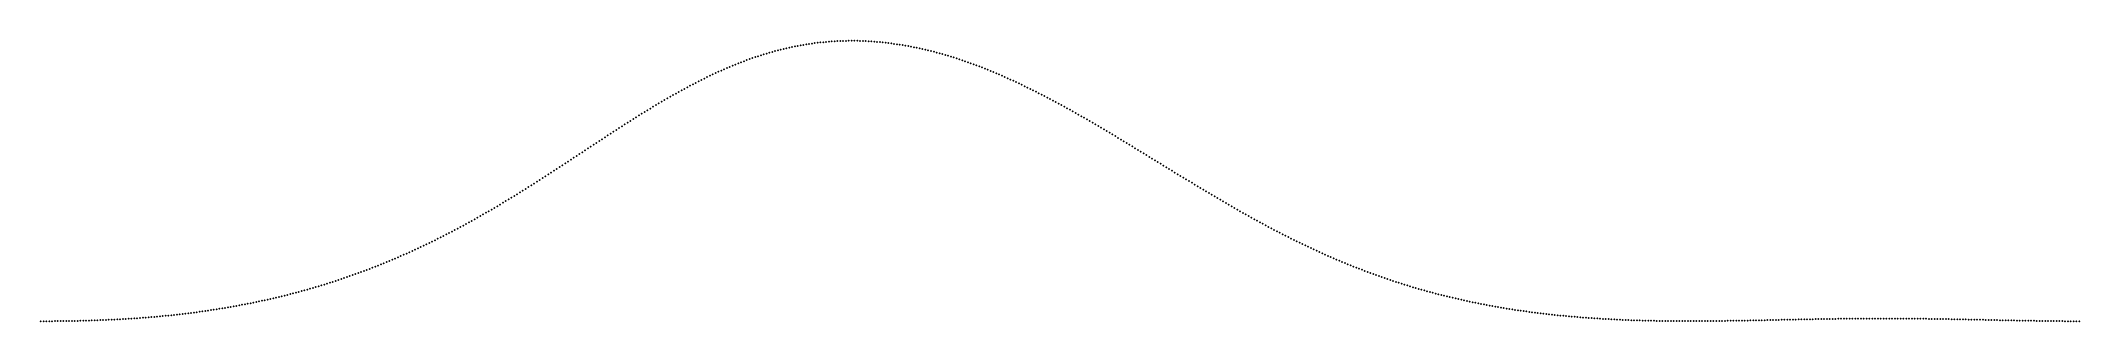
# Model space of a CAD drawing. Header units: metres. Extents: x 0 to 360, y 0 to 49.
import ezdxf

# ---------------------------------------------------------------- set-up
doc = ezdxf.new("R2010")
doc.units = ezdxf.units.M

msp = doc.modelspace()

# ---------------------------------------------------------------- linework, layer by layer
for p in [(126.5, 46.7416), (127, 46.9042), (127.5, 47.0616), (128, 47.2138), (128.5, 47.3613), (129, 47.5039), (129.5, 47.6413), (130, 47.7737), (130.5, 47.9013), (131, 48.0241), (131.5, 48.1417), (132, 48.2545), (132.5, 48.3622), (133, 48.465), (133.5, 48.5627), (134, 48.6552), (134.5, 48.7425), (135, 48.8247), (135.5, 48.9017), (136, 48.9736), (136.5, 49.0404), (137, 49.1022), (137.5, 49.1588), (138, 49.2103), (138.5, 49.2568), (139, 49.2986), (139.5, 49.3357), (140, 49.3682), (140.5, 49.3959), (141, 49.4189), (141.5, 49.437), (142, 49.4502), (142.5, 49.4589), (143, 49.4627), (143.5, 49.4613), (144, 49.4547), (144.5, 49.4435), (145, 49.4269), (145.5, 49.4052), (146, 49.3782), (146.5, 49.3465), (147, 49.3093), (147.5, 49.2673), (148, 49.2208), (148.5, 49.1698), (149, 49.1141), (149.5, 49.0541), (150, 48.9892), (150.5, 48.9201), (151, 48.8468), (151.5, 48.7696), (152, 48.6877), (152.5, 48.602), (153, 48.512), (153.5, 48.4178), (154, 48.32), (154.5, 48.2174), (155, 48.111), (155.5, 48.0003), (156, 47.8852), (156.5, 47.766), (157, 47.6429), (157.5, 47.516), (158, 47.3848), (158.5, 47.2498), (159, 47.1107), (159.5, 46.9675), (160, 46.8205), (118, 43.2869), (118.5, 43.5244), (119, 43.7575), (119.5, 43.9872), (120, 44.2118), (120.5, 44.4325), (121, 44.6489), (121.5, 44.8609), (122, 45.069), (122.5, 45.2733), (123, 45.473), (123.5, 45.6684), (124, 45.8592), (124.5, 46.0452), (125, 46.2266), (125.5, 46.4028), (126, 46.5742), (160.5, 46.6695), (161, 46.5141), (161.5, 46.3548), (162, 46.1917), (162.5, 46.0246), (163, 45.854), (163.5, 45.6795), (164, 45.5013), (164.5, 45.3192), (165, 45.1331), (165.5, 44.9434), (166, 44.75), (166.5, 44.5529), (167, 44.352), (167.5, 44.1477), (168, 43.9401), (168.5, 43.7292), (169, 43.5152), (169.5, 43.2978), (111, 39.5857), (111.5, 39.8712), (112, 40.1541), (112.5, 40.4333), (113, 40.7095), (113.5, 40.9832), (114, 41.2528), (114.5, 41.5198), (115, 41.7828), (115.5, 42.0424), (116, 42.2986), (116.5, 42.5518), (117, 42.8005), (117.5, 43.0462), (170, 43.0773), (170.5, 42.8538), (171, 42.6272), (171.5, 42.3984), (172, 42.1668), (172.5, 41.9321), (173, 41.6949), (173.5, 41.4549), (174, 41.2126), (174.5, 40.9681), (175, 40.72), (175.5, 40.4692), (176, 40.2166), (176.5, 39.9613), (177, 39.7036), (105, 35.9723), (105.5, 36.2852), (106, 36.5963), (106.5, 36.9057), (107, 37.2124), (107.5, 37.5166), (108, 37.8193), (108.5, 38.1198), (109, 38.418), (109.5, 38.7138), (110, 39.0064), (110.5, 39.2972), (177.5, 39.4444), (178, 39.1829), (178.5, 38.9184), (179, 38.652), (179.5, 38.3835), (180, 38.1129), (180.5, 37.8403), (181, 37.5658), (181.5, 37.2897), (182, 37.011), (182.5, 36.7307), (183, 36.4482), (183.5, 36.1644), (99.5, 32.4361), (100, 32.7629), (100.5, 33.0889), (101, 33.4138), (101.5, 33.7377), (102, 34.0603), (102.5, 34.3819), (103, 34.7026), (103.5, 35.0222), (104, 35.3405), (104.5, 35.6574), (184, 35.8792), (184.5, 35.592), (185, 35.3025), (185.5, 35.0113), (186, 34.7189), (186.5, 34.4253), (187, 34.1305), (187.5, 33.8338), (188, 33.5363), (188.5, 33.2379), (189, 32.9391), (189.5, 32.6391), (94, 28.8208), (94.5, 29.1491), (95, 29.4775), (95.5, 29.8064), (96, 30.1352), (96.5, 30.4638), (97, 30.7929), (97.5, 31.1223), (98, 31.4514), (98.5, 31.7801), (99, 32.1084), (190, 32.338), (190.5, 32.0357), (191, 31.7329), (191.5, 31.4302), (192, 31.1252), (192.5, 30.8215), (193, 30.5163), (193.5, 30.2107), (194, 29.9046), (194.5, 29.5987), (195, 29.2925), (195.5, 28.9857), (88.5, 25.2415), (89, 25.5631), (89.5, 25.885), (90, 26.2081), (90.5, 26.5326), (91, 26.8579), (91.5, 27.1837), (92, 27.51), (92.5, 27.837), (93, 28.1646), (93.5, 28.4925), (196, 28.6795), (196.5, 28.3728), (197, 28.0655), (197.5, 27.7593), (198, 27.4542), (198.5, 27.148), (199, 26.8405), (199.5, 26.5342), (200, 26.2295), (200.5, 25.9255), (201, 25.6214), (201.5, 25.3168), (83, 21.7934), (83.5, 22.0993), (84, 22.4064), (84.5, 22.7157), (85, 23.0262), (85.5, 23.3387), (86, 23.653), (86.5, 23.968), (87, 24.2846), (87.5, 24.6029), (88, 24.9215), (202, 25.0134), (202.5, 24.7112), (203, 24.4085), (203.5, 24.1053), (204, 23.8026), (204.5, 23.5015), (205, 23.2008), (205.5, 22.8999), (206, 22.6005), (206.5, 22.3024), (207, 22.0057), (207.5, 21.7112), (76.5, 17.9816), (77, 18.2626), (77.5, 18.5454), (78, 18.831), (78.5, 19.1179), (79, 19.4076), (79.5, 19.6989), (80, 19.9929), (80.5, 20.2883), (81, 20.5861), (81.5, 20.8853), (82, 21.1863), (82.5, 21.489), (208, 21.418), (208.5, 21.1247), (209, 20.8328), (209.5, 20.5425), (210, 20.253), (210.5, 19.9652), (211, 19.679), (211.5, 19.3944), (212, 19.1116), (212.5, 18.8304), (213, 18.5512), (213.5, 18.2734), (214, 17.9971), (70, 14.5353), (70.5, 14.7862), (71, 15.0402), (71.5, 15.2968), (72, 15.5548), (72.5, 15.8161), (73, 16.0789), (73.5, 16.3438), (74, 16.6116), (74.5, 16.881), (75, 17.1527), (75.5, 17.4272), (76, 17.7032), (214.5, 17.723), (215, 17.4502), (215.5, 17.1788), (216, 16.9098), (216.5, 16.643), (217, 16.3787), (217.5, 16.1169), (218, 15.857), (218.5, 15.5988), (219, 15.3427), (219.5, 15.0883), (220, 14.8363), (220.5, 14.5864), (62, 10.8463), (62.5, 11.0587), (63, 11.2734), (63.5, 11.4905), (64, 11.7104), (64.5, 11.9323), (65, 12.157), (65.5, 12.3838), (66, 12.6128), (66.5, 12.8447), (67, 13.0786), (67.5, 13.3152), (68, 13.554), (68.5, 13.7958), (69, 14.0395), (69.5, 14.2863), (221, 14.3378), (221.5, 14.0915), (222, 13.8471), (222.5, 13.605), (223, 13.3654), (223.5, 13.1272), (224, 12.8916), (224.5, 12.6587), (225, 12.4282), (225.5, 12.2002), (226, 11.9748), (226.5, 11.7519), (227, 11.5307), (227.5, 11.3121), (228, 11.0963), (228.5, 10.8824), (52.5, 7.2686), (53, 7.4352), (53.5, 7.604), (54, 7.7758), (54.5, 7.9497), (55, 8.126), (55.5, 8.3048), (56, 8.4856), (56.5, 8.6693), (57, 8.8552), (57.5, 9.0436), (58, 9.234), (58.5, 9.4272), (59, 9.6228), (59.5, 9.8207), (60, 10.0211), (60.5, 10.2236), (61, 10.4286), (61.5, 10.6362), (229, 10.6706), (229.5, 10.4616), (230, 10.255), (230.5, 10.0506), (231, 9.8486), (231.5, 9.649), (232, 9.4519), (232.5, 9.2574), (233, 9.0653), (233.5, 8.8755), (234, 8.6881), (234.5, 8.5029), (235, 8.3202), (235.5, 8.1397), (236, 7.9613), (236.5, 7.7852), (237, 7.6113), (237.5, 7.4397), (238, 7.2708), (39, 3.6022), (39.5, 3.7114), (40, 3.8225), (40.5, 3.9353), (41, 4.0502), (41.5, 4.1674), (42, 4.2863), (42.5, 4.407), (43, 4.53), (43.5, 4.6549), (44, 4.7818), (44.5, 4.9108), (45, 5.0415), (45.5, 5.1744), (46, 5.3096), (46.5, 5.4467), (47, 5.5862), (47.5, 5.728), (48, 5.8718), (48.5, 6.018), (49, 6.1663), (49.5, 6.317), (50, 6.4701), (50.5, 6.6252), (51, 6.7827), (51.5, 6.9423), (52, 7.1043), (238.5, 7.1041), (239, 6.94), (239.5, 6.7785), (240, 6.6192), (240.5, 6.4624), (241, 6.3082), (241.5, 6.1561), (242, 6.006), (242.5, 5.858), (243, 5.7125), (243.5, 5.5694), (244, 5.4283), (244.5, 5.2895), (245, 5.1525), (245.5, 5.0181), (246, 4.8858), (246.5, 4.7557), (247, 4.6277), (247.5, 4.5016), (248, 4.3778), (248.5, 4.2561), (249, 4.1366), (249.5, 4.0188), (250, 3.9033), (250.5, 3.7895), (251, 3.6781), (0, 0.0003), (0.5, 0.0008), (1, 0.0022), (1.5, 0.0045), (2, 0.0077), (2.5, 0.0115), (3, 0.0161), (3.5, 0.0211), (4, 0.0272), (4.5, 0.0339), (5, 0.0413), (5.5, 0.0496), (6, 0.0589), (6.5, 0.0693), (7, 0.0808), (7.5, 0.0932), (8, 0.1069), (8.5, 0.1217), (9, 0.1373), (9.5, 0.154), (10, 0.1718), (10.5, 0.1906), (11, 0.2105), (11.5, 0.2314), (12, 0.2534), (12.5, 0.2763), (13, 0.3004), (13.5, 0.3256), (14, 0.3518), (14.5, 0.3794), (15, 0.4083), (15.5, 0.4386), (16, 0.4703), (16.5, 0.5034), (17, 0.5377), (17.5, 0.5736), (18, 0.6108), (18.5, 0.6495), (19, 0.6896), (19.5, 0.7309), (20, 0.7736), (20.5, 0.8179), (21, 0.8636), (21.5, 0.9106), (22, 0.9589), (22.5, 1.0088), (23, 1.0601), (23.5, 1.1133), (24, 1.168), (24.5, 1.2244), (25, 1.2824), (25.5, 1.342), (26, 1.4034), (26.5, 1.4664), (27, 1.5311), (27.5, 1.5974), (28, 1.6655), (28.5, 1.7352), (29, 1.8067), (29.5, 1.88), (30, 1.9548), (30.5, 2.0318), (31, 2.1102), (31.5, 2.1902), (32, 2.272), (32.5, 2.3556), (33, 2.4407), (33.5, 2.5275), (34, 2.616), (34.5, 2.7065), (35, 2.7986), (35.5, 2.8924), (36, 2.988), (36.5, 3.0857), (37, 3.1852), (37.5, 3.2866), (38, 3.39), (38.5, 3.4951), (251.5, 3.5688), (252, 3.4612), (252.5, 3.3557), (253, 3.2525), (253.5, 3.1508), (254, 3.0514), (254.5, 2.9541), (255, 2.8587), (255.5, 2.7649), (256, 2.6733), (256.5, 2.5837), (257, 2.4959), (257.5, 2.4099), (258, 2.3257), (258.5, 2.2435), (259, 2.163), (259.5, 2.0841), (260, 2.0074), (260.5, 1.9322), (261, 1.8589), (261.5, 1.7876), (262, 1.7179), (262.5, 1.6499), (263, 1.5836), (263.5, 1.5191), (264, 1.4563), (264.5, 1.395), (265, 1.3353), (265.5, 1.2771), (266, 1.2206), (266.5, 1.1656), (267, 1.1121), (267.5, 1.0602), (268, 1.0097), (268.5, 0.9609), (269, 0.9135), (269.5, 0.8675), (270, 0.8228), (270.5, 0.7794), (271, 0.7376), (271.5, 0.6972), (272, 0.658), (272.5, 0.6204), (273, 0.584), (273.5, 0.5491), (274, 0.5155), (274.5, 0.4832), (275, 0.4522), (275.5, 0.4221), (276, 0.3933), (276.5, 0.3659), (277, 0.3394), (277.5, 0.3144), (278, 0.2905), (278.5, 0.268), (279, 0.2463), (279.5, 0.2257), (280, 0.2061), (280.5, 0.1877), (281, 0.1704), (281.5, 0.1542), (282, 0.139), (282.5, 0.1249), (283, 0.1118), (283.5, 0.0998), (284, 0.0887), (284.5, 0.0785), (285, 0.0694), (285.5, 0.0609), (286, 0.0533), (286.5, 0.0466), (287, 0.0407), (287.5, 0.0356), (288, 0.0313), (288.5, 0.0278), (289, 0.0253), (289.5, 0.0236), (290, 0.0226), (290.5, 0.022), (291, 0.0221), (291.5, 0.0226), (292, 0.0236), (292.5, 0.0253), (293, 0.0275), (293.5, 0.0303), (294, 0.0338), (294.5, 0.0378), (295, 0.0423), (295.5, 0.0472), (296, 0.0526), (296.5, 0.0583), (297, 0.0645), (297.5, 0.071), (298, 0.0777), (298.5, 0.0847), (299, 0.0921), (299.5, 0.0999), (300, 0.1079), (300.5, 0.1164), (301, 0.1252), (301.5, 0.1341), (302, 0.1436), (302.5, 0.1533), (303, 0.1633), (303.5, 0.1735), (304, 0.1842), (304.5, 0.1948), (305, 0.2053), (305.5, 0.2159), (306, 0.2264), (306.5, 0.2369), (307, 0.2474), (307.5, 0.2577), (308, 0.2681), (308.5, 0.2784), (309, 0.2887), (309.5, 0.2991), (310, 0.3094), (310.5, 0.3197), (311, 0.3296), (311.5, 0.3396), (312, 0.3493), (312.5, 0.3585), (313, 0.3674), (313.5, 0.3759), (314, 0.3843), (314.5, 0.3924), (315, 0.3999), (315.5, 0.4071), (316, 0.4138), (316.5, 0.4202), (317, 0.4266), (317.5, 0.4325), (318, 0.4379), (318.5, 0.443), (319, 0.4476), (319.5, 0.4521), (320, 0.4559), (320.5, 0.4597), (321, 0.4628), (321.5, 0.4659), (322, 0.4682), (322.5, 0.4703), (323, 0.472), (323.5, 0.4734), (324, 0.4742), (324.5, 0.4746), (325, 0.4746), (325.5, 0.4743), (326, 0.4734), (326.5, 0.4723), (327, 0.4708), (327.5, 0.4685), (328, 0.4657), (328.5, 0.4628), (329, 0.4599), (329.5, 0.4564), (330, 0.4523), (330.5, 0.4478), (331, 0.4431), (331.5, 0.4378), (332, 0.4322), (332.5, 0.4262), (333, 0.4201), (333.5, 0.4135), (334, 0.4065), (334.5, 0.3993), (335, 0.3915), (335.5, 0.3833), (336, 0.375), (336.5, 0.3665), (337, 0.3575), (337.5, 0.3487), (338, 0.3394), (338.5, 0.3298), (339, 0.3202), (339.5, 0.3107), (340, 0.3011), (340.5, 0.2911), (341, 0.2809), (341.5, 0.2706), (342, 0.26), (342.5, 0.2494), (343, 0.2388), (343.5, 0.2284), (344, 0.2181), (344.5, 0.2075), (345, 0.1971), (345.5, 0.1869), (346, 0.1764), (346.5, 0.1662), (347, 0.1559), (347.5, 0.1459), (348, 0.1361), (348.5, 0.1267), (349, 0.1173), (349.5, 0.1082), (350, 0.0991), (350.5, 0.0906), (351, 0.0822), (351.5, 0.0741), (352, 0.0662), (352.5, 0.0586), (353, 0.0512), (353.5, 0.0444), (354, 0.0382), (354.5, 0.0344), (355, 0.0268), (355.5, 0.0219), (356, 0.0176), (356.5, 0.0134), (357, 0.0097), (357.5, 0.0064), (358, 0.0035), (358.5, 0.0014), (359, 0.0004), (359.5, 0)]:
    msp.add_point(p)

doc.saveas('drawing.dxf')
